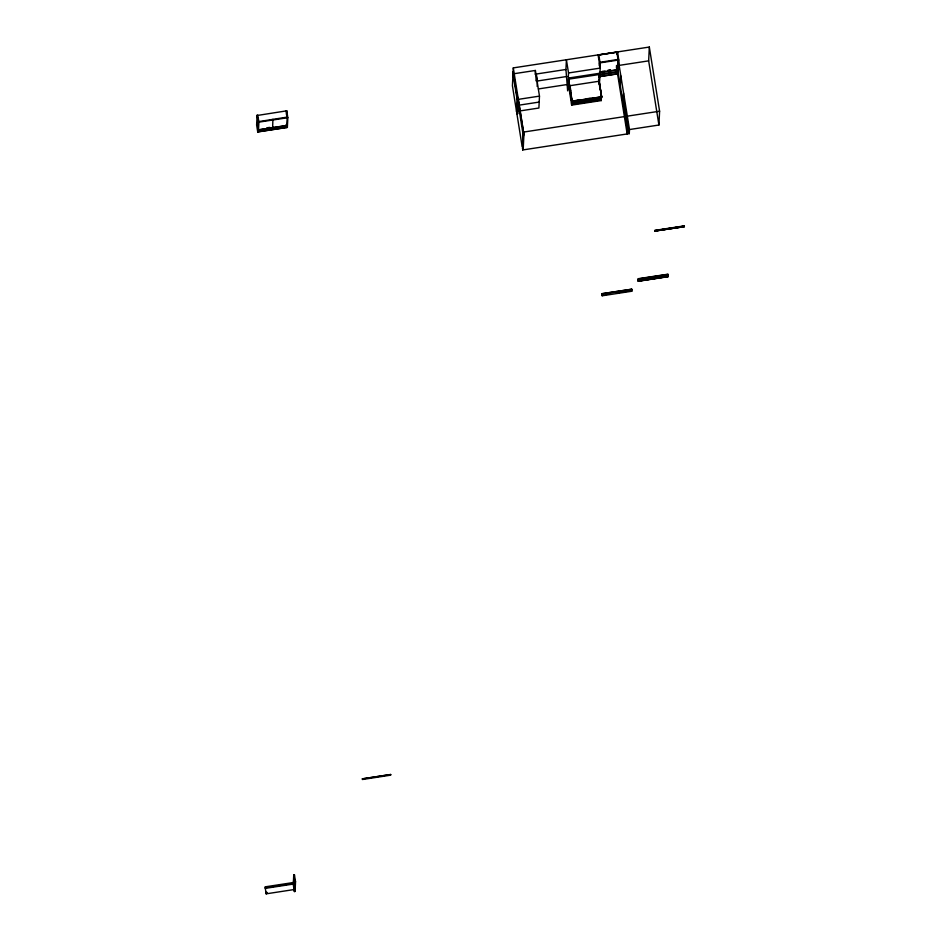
<?xml version="1.0" encoding="UTF-8"?>
<svg xmlns="http://www.w3.org/2000/svg" width="941" height="941" viewBox="0 0 941 941"><rect width="100%" height="100%" fill="white"/><g stroke="black" fill="none" stroke-linecap="round" stroke-linejoin="round"><path stroke-width="1.41" d="M572.316 103.204L572.422 100.934M257.963 128.941L258.41 131.728L286.699 127.4L286.252 124.612L286.687 127.517L287.17 117.79L286.052 110.826L286.723 110.72L287.84 117.696L287.358 127.423L257.728 131.963L256.622 124.988L257.093 115.261L257.763 115.155L258.916 122.118L258.399 131.858L257.952 129.07M257.399 125.424L257.387 122.953M257.775 115.39L286.064 110.932M257.728 131.963L258.21 122.236L257.093 115.261M258.763 121.589L287.064 117.131M286.523 114.896L286.723 110.72M286.687 124.683L286.77 125.459M265.197 887.716L293.815 883.328L294.168 876.259L293.486 883.387M265.303 888.363L293.921 883.975L294.415 874.754L293.745 874.859L293.274 884.587L294.38 891.55L295.051 891.445L295.533 881.717L294.415 874.754M294.486 889.492L266.197 893.832M293.58 884.022L293.827 876.306M294.38 891.55L294.862 881.823L293.745 874.859M362.332 778.854L390.621 774.514L362.332 778.854L362.438 779.501L390.727 775.161L390.621 774.514M617.355 72.633L627.165 133.951L627.365 129.87L658.923 125.024L659.594 111.214L649.325 47.05L513.304 67.893L512.422 85.784L516.562 111.638L517.303 111.52L517.997 97.37L517.256 97.488L516.562 111.638M522.137 146.478L516.915 113.837L517.585 100.099L518.338 99.981L523.549 132.622L522.808 132.728L522.69 149.96L629.282 133.622L629.482 129.54L617.743 56.672M516.915 113.837L517.656 113.72L518.338 99.981M523.161 129.493L522.973 133.246L523.725 133.128M522.49 148.678L523.184 134.528L523.925 134.41L513.304 67.893M522.69 149.96L523.572 132.069L659.594 111.214M523.231 148.56L523.925 134.41M535.182 74.421L535.37 70.457L513.01 73.88L517.115 99.546L539.475 96.123L535.37 70.457M535.97 80.832L536.311 74.021L565.929 69.481L566.411 59.753L568.517 72.963L567.646 90.854L565.929 69.481M537.158 86.431L537.417 80.997L536.311 74.021M539.475 96.123L538.899 108.027L516.538 111.45M569.164 85.819L599.358 81.197L599.523 73.292L569.329 77.915L569.046 85.302L569.905 85.172M600.676 96.605L601.346 96.5L601.287 100.569L571.693 105.11L569.07 88.677L569.329 77.915M569.423 85.243L569.082 84.549L571.869 101.769L571.693 105.11M569.787 87.595L569.07 88.677M598.923 80.161L601.605 96.864L572.069 101.193M572.575 102.722L572.516 104.075L573.187 103.969M599.241 65.729L599.382 62.965L618.79 59.989L617.508 51.931L617.367 54.684M598.97 80.161L601.687 97.205L571.857 101.71L569.082 84.549L569.599 85.219M599.182 80.091L599.523 73.292M599.935 62.329L618.014 59.436M617.449 73.786L599.382 76.55L599.511 73.916M599.84 67.011L600.099 62.871L598.758 54.801M599.393 84.619L600.193 68.105L598.088 54.907M602.169 293.745L631.764 289.205L602.169 293.627L602.193 295.78L631.787 291.24L631.752 289.099L631.858 289.757L602.24 294.168M602.193 295.78L602.169 293.627M617.555 67.681L618.049 58.624M617.449 73.904L618.119 60.095L616.837 52.026M598.699 76.774L618.119 73.798L618.79 59.989M619.013 69.458L619.143 66.729M620.319 85.866L620.813 75.868M623.083 103.098L623.565 93.1M658.923 125.024L648.655 60.859L649.325 47.05M667.981 274.737L667.945 276.725L638.351 281.253L638.351 278.677L667.957 274.207L667.863 276.172L638.257 280.653M684.354 226.64L654.724 231.016M684.33 226.558L654.724 231.074L684.366 226.687L684.272 225.887L654.689 230.416L654.795 231.345M599.099 81.067L598.958 80.35M601.687 97.205L598.899 79.985M272.631 127.506L271.961 127.729L272.631 127.623L272.902 119.307M272.69 127.611L273.361 127.388L272.69 127.494M568.517 72.963L600.193 68.105M619.213 65.376L648.655 60.859M616.226 66.07L617.449 65.882M258.21 122.236L287.84 117.696M616.379 67.693L617.308 67.552M616.426 67.987L617.308 67.529M537.417 80.997L567.047 76.456M607.815 70.422L610.603 69.999M602.252 71.398L605.051 70.963M607.815 70.551L610.591 70.116M256.622 124.988L257.293 124.882M599.582 72.481L617.649 69.716M599.57 72.61L617.649 69.834L616.978 65.305M569.505 79.02L617.555 71.775L616.767 66.835M599.476 74.668L617.543 71.904M266.879 127.835L269.714 127.4M286.793 125.459L258.504 129.799L258.434 129.129M258.493 129.917L286.782 125.576M285.217 126.2L286.487 126.188M285.264 126.494L286.499 126.306M538.428 88.936L566.647 84.619M517.515 99.134L518.268 99.028M519.009 105.169L539.181 102.075M572.422 100.934L571.752 101.04L571.587 104.439L575.08 103.91M575.245 100.628L578.068 100.193M587.255 98.676L590.066 98.24M601.969 96.794L571.775 101.416L569.27 84.525M576.033 101.993L571.669 102.757L571.775 103.416L601.37 98.876L601.264 98.217L601.37 98.864L571.775 103.404M585.761 100.593L588.584 100.146M577.903 103.475L581.456 102.934M584.267 102.498L587.09 102.063M589.901 101.64L593.442 101.099M596.947 100.558L599.77 100.122M600.511 100.017L601.181 99.911M523.161 134.928L523.902 134.822M638.339 278.948L667.945 274.407L668.051 275.066L638.433 279.548M638.386 279.336L668.016 274.89M638.269 280.383L641.092 279.936L638.28 280.442L638.374 281.312M653.772 277.995L650.949 278.442L653.783 278.065M645.326 279.359L648.149 278.936M662.241 276.772L666.463 276.125M638.304 281.03L667.898 276.442M638.316 281.112L667.91 276.583M606.322 294.474L609.133 294.039M619.002 292.522L621.825 292.098M624.636 291.663L627.459 291.228M293.933 876.953L294.168 876.259M294.862 881.823L295.533 881.717M265.962 892.421L266.879 892.303M265.997 892.738L266.926 892.597M617.073 53.566L617.002 53.896M667.863 275.831L667.969 276.772M623.118 95.123L629.282 133.622M617.79 70.069L627.365 129.87M617.684 71.116L618.119 73.798M638.351 278.677L638.457 279.606M598.947 73.868L599.382 76.55M599.052 82.173L600.111 89.724M600.887 93.641L601.452 97.17M600.723 97.041L601.287 100.569M631.682 290.581L631.787 291.24M570.364 88.042L570.822 90.901M570.117 88.419L572.187 101.346M569.434 84.69L572.069 101.393M513.116 71.634L523.361 136.21M517.303 111.52L517.656 113.72M286.911 124.635L287.358 127.423M294.604 888.669L295.051 891.445M294.474 889.61L293.369 882.529L265.08 886.857L266.197 893.95M598.782 54.943L616.861 52.178L598.782 54.943M599.264 79.926L598.923 81.102L599.264 79.926M684.26 226.158L654.677 230.686L684.272 226.205M659.406 277.125L656.583 277.571L659.418 277.207"/></g></svg>
